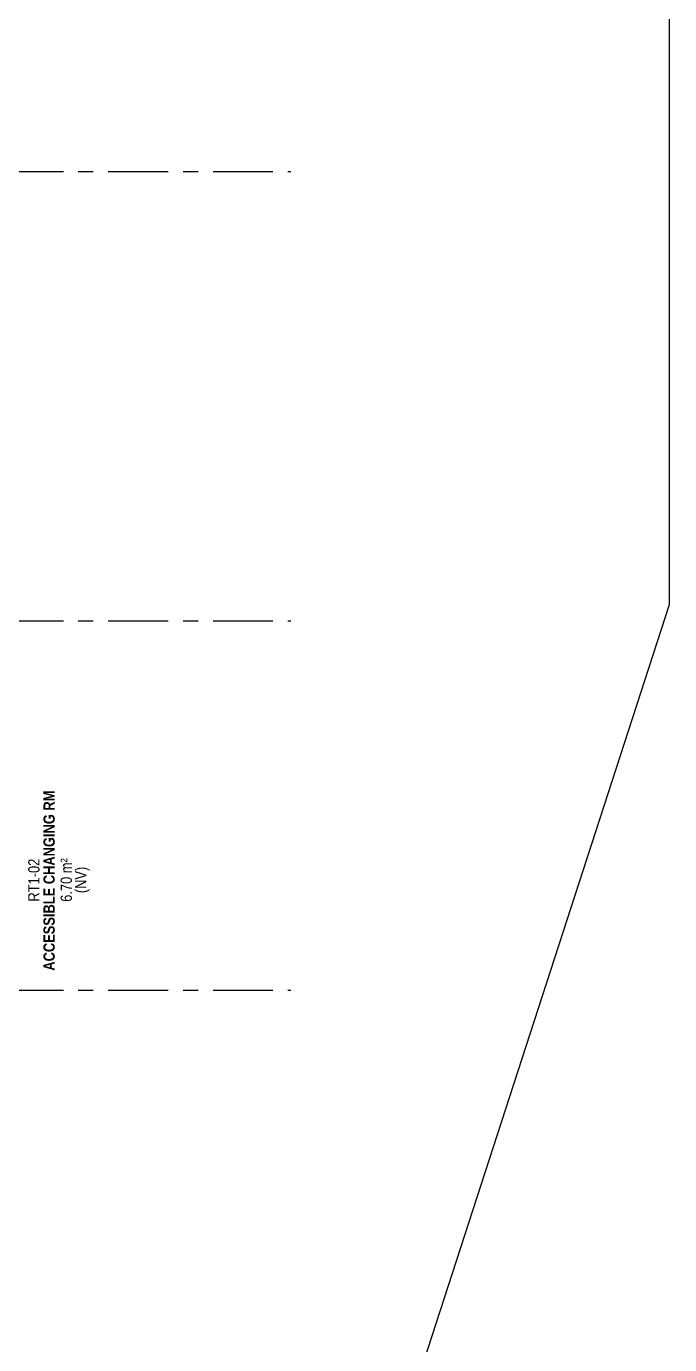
# Model space of a CAD drawing. Header units: millimetres. Extents: x -92759 to 184353, y -15225 to 86714.
# Drawn here: x -34647 to -21758, y 37841 to 64246 of the extents above; entities that cross this region are included whole.
import ezdxf

# ---------------------------------------------------------------- set-up
doc = ezdxf.new("R2010")
doc.units = ezdxf.units.MM
doc.linetypes.add('IDA - Grid Line', pattern=[2100, 1200, -300, 300, -300])
for name, color, linetype in [('0-1', 9, 'Continuous'), ('A-_FLOR----_E', 8, 'Continuous'), ('A-_ROOMNAME_A', 8, 'Continuous')]:
    doc.layers.add(name, color=color, linetype=linetype)
doc.layers.add('S-_ANOTGRID_E-1', color=9, linetype='IDA - Grid Line', true_color=0x808080)
doc.styles.add('Arial Narrow_2', font='ARIALN.TTF', dxfattribs={"height": 225})
doc.styles.add('Arial Narrow_B_1', font='ARIALNB.TTF', dxfattribs={"height": 300})

# ---------------------------------------------------------------- blocks, each defined once
blk = doc.blocks.new('A$Cb2bf8f38')
at = {"layer": 'A-_FLOR----_E'}
for p, q in [((21175, 20127.9), (21175, 43908.2)), ((15345, 2185), (21175, 20127.9))]:
    blk.add_line(p, q, dxfattribs=at)
at = {"layer": 'S-_ANOTGRID_E-1'}
for p, q in [((-38373.1, 28800), (13584.7, 28800)), ((-38373.1, 19800), (13584.7, 19800)), ((-38373.1, 12400), (13584.7, 12400))]:
    blk.add_line(p, q, dxfattribs=at)
at = {"layer": 'A-_ROOMNAME_A', "char_height": 225, "attachment_point": 1, "rotation": 90}
for s, insert, width, style in [('ACCESSIBLE CHANGING RM', (8628.7, 12790.5), 4425.315, 'Arial Narrow_B_1'), ('RT1-02', (8323.9, 14174.2), 1070.253, 'Arial Narrow_2'), ('6.70 m²', (8972.7, 14169.7), 1082.278, 'Arial Narrow_2'), ('(NV)', (9263.8, 14343), 661.392, 'Arial Narrow_2')]:
    blk.add_mtext(s, dxfattribs=dict(at, insert=insert, width=width, style=style))

msp = doc.modelspace()

# ---------------------------------------------------------------- block references
at = {"layer": '0-1'}
msp.add_blockref('A$Cb2bf8f38', (-42933, 32541), dxfattribs=at)

doc.saveas('drawing.dxf')
